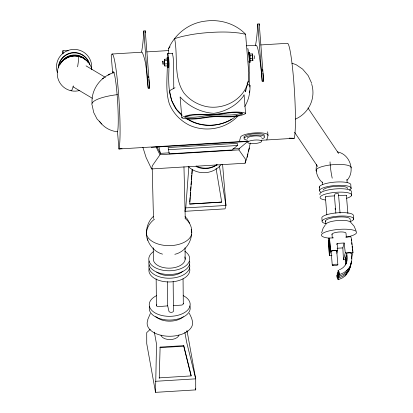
<?xml version="1.0" encoding="UTF-8"?>
<svg xmlns="http://www.w3.org/2000/svg" width="413" height="413" viewBox="0 0 413 413"><rect width="100%" height="100%" fill="white"/><g stroke="black" fill="none" stroke-linecap="round" stroke-linejoin="round"><path stroke-width="0.62" d="M167.317 65.853C167.203 78.537 165.474 91.505 169.34 103.854C173.15 113.332 180.502 120.849 189.629 125.34C205.545 132.434 225.328 129.078 237.527 116.466M62.843 53.85L62.931 50.675L68.295 50.814M187.037 330.803L195.71 378.84L195.726 389.898L155.531 392.35L156.522 344.122L154.354 332.114M159.232 378.411L160.115 347.101L183.77 345.66L191.255 375.907L159.279 377.864M92.073 103.281C90.989 89.471 100.818 76.224 114.05 72.6M164.255 61.367L164.359 59.255L167.317 59.074L167.802 65.848L164.844 66.028L164.498 64.753M164.844 66.028L164.359 59.255M249.38 55.115L249.576 59.56M252.338 54.934L252.389 53.876L249.431 54.057M249.922 60.835L252.88 60.654L252.389 53.876M337.375 151.917C349.816 153.925 355.686 171.013 347.039 180.28M245.58 89.993L245.472 91.794L248.254 81.175L248.776 72.755L245.596 34.243C235.431 23.593 219.964 19.034 205.529 21.094C189.195 22.87 175.081 33.809 168.468 48.78L168.814 53.69M249.261 92.78L249.38 90.86M246.995 83.906L250.015 85.496C250.206 92.796 248.667 100.292 244.713 106.487M222.586 164.472L225.968 205.447L225.075 208.859L184.874 211.311L185.773 207.899L188.865 166.439M189.758 201.947L190.088 197.512M190.186 196.242L190.47 192.443M190.61 190.543L190.894 186.743M191.033 184.843L191.317 181.044M191.415 179.774L191.746 175.339M191.839 174.074L192.169 169.64M216.082 168.396L221.693 202.091L189.722 204.043L192.319 169.206M164.431 61.294L164.519 60.943L164.642 64.227M254.057 55.822C254.325 54.769 254.645 59.472 254.222 58.538M160.115 347.101L160.063 347.648L183.723 346.208L191.054 375.84M183.723 346.208L183.77 345.66M191.524 234.563C190.734 243.675 183.888 252.255 174.823 254.32M142.862 147.26L146.119 157.549L151.556 168.938L245.059 163.228L247.036 157.322L250.309 143.048M321.639 232.88L323.09 228.265L325.315 224.853M346.512 263.091L346.151 255.342M350.492 265.972L349.006 270.721L346.233 274.779M329.651 240.067L329.605 240.263A9.566 0.805 86.5 0 0 329.414 243.799L329.956 252.183M151.556 168.938L152.433 165.592L160.027 154.71L238.921 149.893L245.936 159.883L245.059 163.228M249.617 87.019L250.015 85.496M239.359 141.633L240.526 137.188A13.805 3.402 -4.7 0 1 255.167 132.872A13.805 3.402 -4.7 0 1 267.985 135.516L266.819 139.955M248.564 151.292L249.442 147.952M247.036 157.322L247.908 153.982M329.378 255.575L330.663 250.665L329.765 241.001A9.974 0.836 86.5 0 0 328.867 238.244L328.758 238.626A11.332 0.95 86.5 0 0 328.531 243.489L329.378 255.575L331.928 255.42M336.796 244.656L337.116 243.427L344.132 242.999L345.289 252.844L343.477 259.756L345.402 259.638M336.874 253.303L337.679 250.237L337.116 243.427M343.477 259.756L342.842 247.908L344.132 242.999M351.339 258.708L353.001 252.374L351.509 239.674A9.974 0.836 86.5 0 0 350.673 236.809M335.862 213.17L334.437 195.891L334.912 194.115A1.786 0.439 -4.7 0 1 336.812 193.552A1.786 0.439 -4.7 0 1 338.469 193.898L340.054 213.098M147.74 319.564L150.332 313.55M316.745 164.415C314.923 170.858 317.344 178.271 322.45 182.577M248.254 81.175C244.264 99.352 224.331 109.93 206.681 106.637C197.744 104.783 189.598 100.091 183.888 92.925C173.155 77.061 178.158 56.411 174.622 38.579L182.221 36.437L191.1 34.64A46.271 11.409 -4.7 0 1 207.502 32.658A56.633 13.965 -4.7 0 1 218.116 32.09A46.271 11.409 -4.7 0 1 230.681 32.224L238.89 32.978L245.596 34.243M243.799 95.326L244.057 94.773L245.616 113.616C235.74 118.428 224.12 116.337 213.402 116.74C203.036 117.633 192.468 120.71 182.154 118.072L181.803 117.514L180.104 96.921C188.617 106.358 201.079 112.63 213.929 113.327C225.55 111.587 236.788 105.537 243.603 95.837M168.468 48.78L170.094 46.793M347.591 269.596C351.809 265.322 352.63 259.003 351.236 253.329M347.137 271.32C349.532 268.584 351.525 264.991 351.293 261.274M346.688 273.05C349.078 270.314 351.076 266.721 350.838 262.998M339.574 274.573A2.328 0.341 71.5 0 0 338.794 271.248A2.328 0.341 71.5 0 0 338.18 271.274A2.328 0.341 71.5 0 0 339.574 274.573L343.905 272.657L346.559 270.634M339.119 276.302A2.328 0.341 71.5 0 0 338.34 272.978A2.328 0.341 71.5 0 0 337.726 273.003A2.328 0.341 71.5 0 0 339.119 276.302L343.451 274.387L346.104 272.358M338.665 278.032A2.328 0.341 71.5 0 0 337.886 274.702A2.328 0.341 71.5 0 0 337.276 274.728A2.328 0.341 71.5 0 0 338.665 278.032L342.996 276.111L345.65 274.087M338.216 279.756A2.328 0.341 71.5 0 0 337.431 276.431A2.328 0.341 71.5 0 0 336.822 276.457A2.328 0.341 71.5 0 0 338.216 279.756L342.547 277.841L345.201 275.812M346.466 270.727L347.689 269.493M346.011 272.456L347.24 271.222M345.557 274.18L346.786 272.952M345.103 275.91L346.331 274.676M153.29 216.5C149.398 220.01 147.074 225.291 146.584 230.475A22.751 13.123 -0.1 0 0 169.924 245.632A22.751 13.123 -0.1 0 0 191.183 229.442M181.803 117.514C191.678 112.703 203.304 114.793 214.017 114.391C224.383 113.503 234.951 110.421 245.265 113.064L245.616 113.616M150.244 329.316L146.723 332.625L146.739 343.683L155.531 392.35M237.429 145.505L232.065 149.976L169.232 153.812L168.132 147.549L237.269 143.326L237.429 145.505L168.292 149.723M236.634 115.676C223.299 127.318 201.972 128.386 187.27 118.691M108.056 75.171L109.997 73.932M102.398 78.821L103.689 78M175.014 87.706L170.099 90.38L169.702 91.898L171.72 100.705L176.444 109.233L182.123 115.041M231.631 119.228C218.069 127.25 199.84 127.72 186.691 118.629M339.372 269.741C345.666 267.505 348.753 260.541 346.605 253.613M241.992 112.95C232.803 116.301 222.937 114.458 213.407 114.943C204.28 115.547 195.22 118.345 186.02 116.796M122.067 148.484L118.929 148.985L117.519 131.907A30.676 2.576 86.5 0 0 117.096 94.551A30.676 2.576 86.5 0 0 112.62 72.652L111.211 55.574A48.357 4.058 86.5 0 1 118.268 90.096A48.357 4.058 86.5 0 1 118.929 148.985L248.301 141.086M173.15 281.563L173.445 310.855A2.277 1.306 -0.6 0 1 171.483 312.336A2.277 1.306 -0.6 0 1 168.932 311.226L167.704 305.873L158.685 306.616A2.008 1.156 -0.6 0 1 156.682 306.059A2.008 1.156 -0.6 0 1 156.826 304.779M173.47 305.63L181.312 305.109A2.308 1.327 -0.6 0 0 183.145 303.276M141.54 52.069A149.635 12.56 86.5 0 0 143.807 30.939L145.268 30.851L149.682 88.175L148.221 88.268C146.409 76.343 147.25 63.246 142.124 52.183L112.171 54.015M255.425 45.549A149.635 12.56 86.5 0 0 257.779 23.98L259.24 23.892L263.659 81.216L262.198 81.309A48.357 4.058 86.5 0 0 256.101 45.223L246.458 45.812M146.801 51.899L168.659 50.562M260.748 44.94L287.515 43.308A48.357 4.058 86.5 0 1 294.087 85.589A48.357 4.058 86.5 0 1 294.273 138.278L261.073 140.306M167.327 58.584L167.348 55.394A9.194 0.774 86.5 0 1 167.802 53.551L172.35 53.277L173.057 56.627A8.818 0.738 86.5 0 1 173.61 63.21L173.765 88.475M164.704 60.525L167.663 60.344M252.741 55.151L249.782 55.332L249.901 57.025M164.947 63.917L167.905 63.736M250.025 58.718L252.983 58.538M113.895 72.574L112.62 72.652L113.905 72.781M151.22 147.364L247.795 141.468L239.287 148.561L232.87 148.954M156.961 146.605A81.619 78.8 14.7 0 0 160.394 153.378L169.371 152.831M334.437 195.891L327.246 196.33A1.76 0.434 -4.7 0 0 325.552 197.089M338.448 195.643L344.778 195.256A1.76 0.434 -4.7 0 1 346.326 195.716M185.773 207.899L225.968 205.447L219.375 165.845M329.001 238.105L333.477 237.831M345.629 237.088L350.745 236.778M337.101 248.259L342.842 247.908M330.663 250.665L337.679 250.237M345.289 252.844L353.001 252.374M155.515 381.292L195.71 378.84L186.671 342.279L184.843 332.166M289.177 138.143L294.273 138.278M291.95 63.215L296.013 64.619L302.626 69.1L308.222 75.693L311.743 83.431M162.516 254.14C155.076 252.183 149.501 245.833 147.198 238.662M86.049 65.868L105.434 77.391M72.993 86.771L92.373 98.294M350.973 222.602L354.111 226.21L356.016 230.619M182.014 115.341C168.778 104.768 168.215 86.766 168.881 71.258L169.062 63.488A8.818 0.738 86.5 0 0 168.509 56.906L167.802 53.551M101.799 124.024L96.993 118.903L93.71 112.512L92.171 105.284A30.676 7.666 -4.7 0 1 117.462 94.629M184.993 216.536L187.44 219.143L189.572 223.154M307.964 108.01L338.603 153.46M294.577 132.268L317.649 166.491M221.693 202.091L189.722 204.043M189.335 313.286L191.653 318.268L192.443 321.324A22.751 13.082 -0.6 0 1 168.401 336.249A22.751 13.082 -0.6 0 1 147.911 319.946M252.549 55.564L252.813 58.29M249.736 61.95L249.875 62.435A5.281 0.444 86.5 0 0 250.206 60.99L250.175 58.656A5.075 0.428 86.5 0 0 249.757 53.731L249.483 52.456A5.281 0.444 86.5 0 0 249.147 53.902L249.178 56.235A5.075 0.428 86.5 0 0 249.597 61.16M252.534 59.379L252.88 60.654M167.456 64.573L167.802 65.848M168.287 66.86L168.427 67.376A5.281 0.444 86.5 0 0 168.767 66.054L168.747 63.752A5.075 0.428 86.5 0 0 168.334 58.796L168.06 57.464A5.281 0.444 86.5 0 0 167.833 57.459M158.902 146.894L160.394 153.378M195.499 388.633L195.726 389.898M248.915 61.201L249.189 62.477A5.281 0.444 86.5 0 0 249.524 61.031L249.493 58.698A5.075 0.428 86.5 0 0 249.075 53.773L248.802 52.497A5.281 0.444 86.5 0 0 248.466 53.943M167.466 66.085L167.74 67.417A5.281 0.444 86.5 0 0 168.086 66.095L168.06 63.798A5.075 0.428 86.5 0 0 167.652 58.837L167.373 57.505A5.281 0.444 86.5 0 0 167.033 58.827M351.468 240.836L351.406 240.443A8.214 0.692 86.5 0 0 351.262 239.633M351.685 242.679L351.902 244.527M352.119 246.375L352.335 248.218M352.48 249.452L352.697 251.3M148.577 76.503L148.69 77.732M148.866 79.575L149.682 88.175M351.081 188.571L350.797 185.169A15.864 3.913 -4.7 0 0 334.463 182.143A15.864 3.913 -4.7 0 0 319.461 187.889M351.644 195.385L351.36 191.978A15.864 3.913 -4.7 0 0 335.026 188.958A15.864 3.913 -4.7 0 0 320.023 194.699M353.616 219.272L353.332 215.865A15.864 3.913 -4.7 0 0 339.063 212.7A15.864 3.913 -4.7 0 0 321.841 217.574L322.119 220.981M346.879 179.319L347.142 182.474M350.379 222.215L350.141 219.375A12.338 3.041 -4.7 0 0 337.075 217.14A12.338 3.041 -4.7 0 0 325.8 221.657M346.414 195.597L347.896 213.516M346.326 237.15L346.006 233.319A7.052 1.74 -4.7 0 0 338.541 232.044A7.052 1.74 -4.7 0 0 332.098 234.62M345.696 257.067L346.259 263.881M345.247 258.796L345.758 264.991M335.155 208.302L335.263 209.582M336.734 251.042L337.86 264.666M331.98 234.176L332.295 238.007M331.143 251.636L332.269 265.26M325.377 196.882L326.853 214.801M325.594 220.878L325.878 224.28A12.338 3.041 -4.7 0 1 337.359 220.547A12.338 3.041 -4.7 0 1 350.219 222.003M322.336 182.004L322.543 184.523M319.306 186.877L319.585 190.279M267.676 131.783L267.985 135.516M257.779 23.98L262.198 81.309M143.807 30.939L148.221 88.268M183.961 166.749L185.246 218.147M152.221 168.432L153.476 218.544M249.323 85.734L249.132 58.594A8.818 0.738 86.5 0 0 248.58 52.017L247.872 48.662A9.194 0.774 86.5 0 0 247.676 48.688M185.045 247.723L185.163 259.276M183.052 278.77L183.3 303.607M167.461 281.671L167.704 305.873M156.16 278.889L156.429 305.635M153.228 247.826L153.337 258.739A15.926 9.158 -0.6 0 0 170.683 268.12A15.926 9.158 -0.6 0 0 184.787 256.896M62.931 50.675L62.936 53.721M186.924 330.787L186.924 332.011M57.433 72.678A17.63 17.542 -6.2 0 1 72.26 49.477A17.63 17.542 -6.2 0 1 91.583 69.09M61.976 61.873A15.864 15.787 -6.2 0 1 84.68 59.25M64.934 59.296A15.864 15.787 -6.2 0 1 77.246 56.214M78.413 56.452A15.864 15.787 -6.2 0 1 81.206 57.417M60.649 63.499A15.864 15.787 -6.2 0 1 86.358 60.535M59.839 64.753A15.864 15.787 -6.2 0 1 88.083 62.559M172.154 53.303A9.194 0.774 86.5 0 1 172.35 53.277M325.692 223.578A15.864 3.913 -4.7 0 1 326.755 218.193A15.864 3.913 -4.7 0 1 348.113 216.34A15.864 3.913 -4.7 0 1 350.766 221.399M58.44 67.825A15.864 15.787 -6.2 0 1 89.673 64.815M58.403 67.479A15.864 15.787 -6.2 0 1 89.636 64.469M221.182 164.606A22.751 22.581 35.3 0 1 188.338 166.666M217.326 164.56A20.48 20.325 35.3 0 1 195.989 166.496M216.686 164.782A20.48 20.325 35.3 0 1 196.309 166.036M78.341 56.251A17.63 1.507 -78.4 0 1 77.592 66.803M73.38 85.883A17.63 1.507 -78.4 0 1 71.021 90.153M311.753 84.309A30.676 29.617 14.7 0 1 295.455 119.109M117.529 131.773A30.676 27.532 -63 0 1 99.326 121.148M79.823 90.416A17.63 17.563 -82.1 0 1 57.872 78.196A17.63 17.563 -82.1 0 1 70.546 56.426A17.63 17.563 -82.1 0 1 91.944 69.596M316.404 171.178A17.63 4.347 -4.7 0 1 332.511 164.73A17.63 4.347 -4.7 0 1 351.179 167.926M247.47 138.587A7.052 1.74 -4.7 0 1 253.912 136.011A7.052 1.74 -4.7 0 1 261.383 137.286M247.32 140.136A10.366 2.555 -4.7 0 1 246.809 136.553A10.366 2.555 -4.7 0 1 261.414 135.294A10.366 2.555 -4.7 0 1 261.925 138.876M332.228 178.194A17.63 2.974 82.8 0 1 330.028 161.881M179.02 334.974A9.101 5.235 -0.6 0 1 169.996 339.584A9.101 5.235 -0.6 0 1 160.972 335.098M185.034 218.4A22.751 18.487 -10.2 0 1 191.575 232.963M147.88 240.356A22.751 18.487 -10.2 0 1 154.483 219.169M244.372 137.87A10.366 2.555 -4.7 0 1 252.549 133.957A10.366 2.555 -4.7 0 1 264.583 135.464M160.027 154.71A81.619 78.8 14.7 0 1 156.088 146.775M145.268 30.851A149.635 12.56 86.5 0 1 145.154 32.761M239.561 148.133A81.619 78.8 14.7 0 1 238.921 149.893M189.428 264.088A20.48 11.776 -0.6 0 1 169.66 278.223A20.48 11.776 -0.6 0 1 149.098 264.738M182.902 271.15A15.926 9.158 -0.6 0 1 156.687 272.115M184.885 251.3A20.48 11.776 -0.6 0 1 183.418 267.412A20.48 11.776 -0.6 0 1 155.381 267.763A20.48 11.776 -0.6 0 1 153.347 251.698M189.655 261.377A20.48 11.776 -0.6 0 1 168.731 274.506A20.48 11.776 -0.6 0 1 149.062 261.011M189.464 267.81A20.48 11.776 -0.6 0 1 169.697 281.95A20.48 11.776 -0.6 0 1 149.139 268.46M183.186 295.615A20.48 11.776 -0.6 0 1 184.42 312.656A20.48 11.776 -0.6 0 1 154.746 312.708A20.48 11.776 -0.6 0 1 156.481 295.667M189.846 305.925A20.48 11.776 -0.6 0 1 170.073 320.06A20.48 11.776 -0.6 0 1 149.516 306.57M183.351 316.709A15.926 9.158 -0.6 0 1 155.778 316.477M262.549 69.544A48.357 4.058 86.5 0 1 262.735 71.289M262.916 73.08A48.357 4.058 86.5 0 1 263.659 81.216M259.24 23.892A149.635 12.56 86.5 0 1 259.168 25.172M345.48 259.07A2.328 0.573 -4.7 0 1 346.032 258.342M331.324 251.801A2.819 0.697 -4.7 0 1 333.988 250.639A2.819 0.697 -4.7 0 1 336.518 251.419M346.641 253.763A2.328 0.573 -4.7 0 1 349.372 252.875A2.328 0.573 -4.7 0 1 350.849 253.644M323.059 190.176A12.338 3.041 -4.7 0 1 336.146 186.32A12.338 3.041 -4.7 0 1 347.607 188.679M320.958 192.179A15.864 3.913 -4.7 0 1 335.774 185.468A15.864 3.913 -4.7 0 1 349.315 190.176M345.934 257.34A2.328 0.573 -4.7 0 1 346.486 256.612M325.444 199.995A15.864 3.913 -4.7 0 1 324.396 194.435A15.864 3.913 -4.7 0 1 347.152 192.608A15.864 3.913 -4.7 0 1 346.605 198.297M346.383 255.616A2.328 0.573 -4.7 0 1 346.941 254.883M329.218 238.131A17.63 4.347 -4.7 0 1 326.311 231.714A17.63 4.347 -4.7 0 1 353.177 230.072A17.63 4.347 -4.7 0 1 346.75 237.062M162.841 61.392L163.094 64.438L162.923 61.041L162.841 61.392M328.949 240.108L328.903 240.304A9.566 0.805 86.5 0 0 328.712 243.84L329.352 253.427L330.405 249.406L329.662 241.77A8.214 0.692 86.5 0 0 328.996 239.984L328.949 240.108M185.313 116.838L184.792 117.333L185.07 117.772C195.05 120.24 205.111 116.461 215.137 116.203C224.264 115.898 234.176 117.829 242.627 113.802L242.348 113.358C232.922 111.009 223.361 114.308 213.898 114.845C204.373 115.33 194.508 113.487 185.313 116.838M250.495 143.523A7.052 1.74 -4.7 0 0 261.687 141.468A7.052 1.74 -4.7 0 0 251.935 140.415A7.052 1.74 -4.7 0 0 250.495 143.523M333.317 265.642A2.819 0.697 -4.7 0 0 337.844 264.847A2.819 0.697 -4.7 0 0 334.029 264.392A2.819 0.697 -4.7 0 0 333.317 265.642"/></g></svg>
